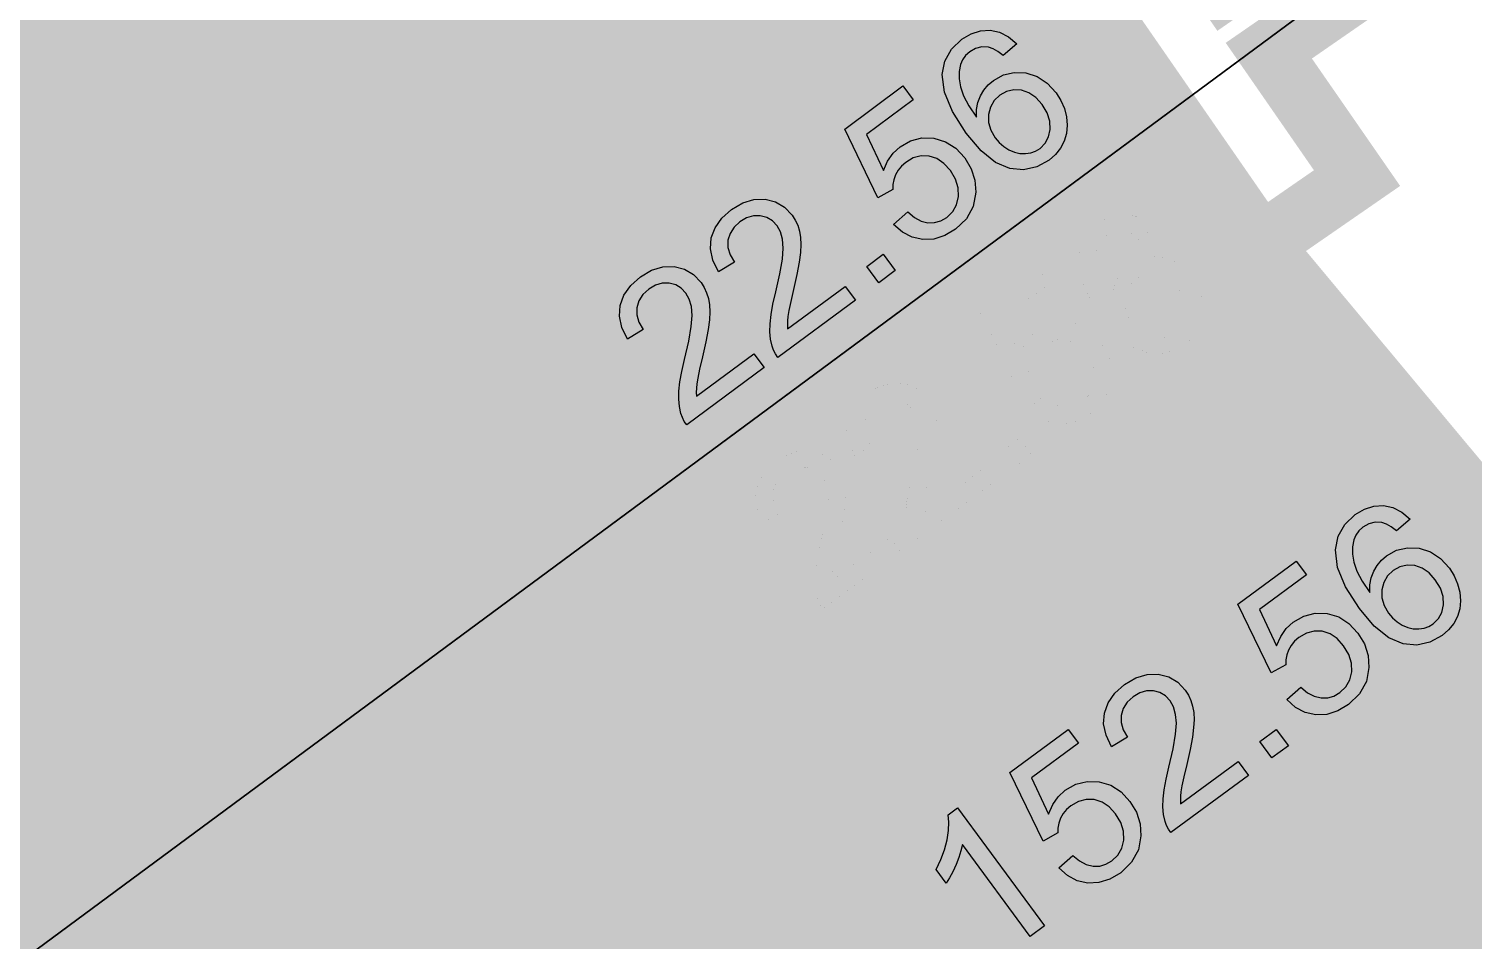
# Model space of a CAD drawing. Extents: x -5280327 to 29700, y -3925683 to 5564800.
# Drawn here: x 22260.2 to 22647.8, y 10196.8 to 10441.5 of the extents above; entities that cross this region are included whole.
import ezdxf

# ---------------------------------------------------------------- set-up
doc = ezdxf.new("R2010")
doc.units = 0
doc.linetypes.add('6', pattern=[2640.874023, 1320.437012, -1320.437012])
doc.layers.get('0').update_dxf_attribs({"linetype": 'CONTINUOUS'})
for name, color, linetype in [('31_PREDIOS_TOTAL', 7, 'CONTINUOUS'), ('LOTES', 7, 'CONTINUOUS'), ('textos', 7, 'CONTINUOUS')]:
    doc.layers.add(name, color=color, linetype=linetype)

msp = doc.modelspace()

# ---------------------------------------------------------------- linework, layer by layer
at = {"color": 7, "linetype": '6', "const_width": 10343.08}
msp.add_lwpolyline([(0, 29405.62), (24528.32, 0)], dxfattribs=at)
msp.add_lwpolyline([(0, 29405.62), (24528.32, 0)], dxfattribs=at)
at = {"color": 7}
msp.add_polyline3d([(22142.17, 10105.49, 66061.73), (22850.55, 10629.49, 66061.73)], dxfattribs=at)
at = {"layer": '31_PREDIOS_TOTAL', "color": 7, "const_width": 0.00153}
for points in [[(22561.85, 10388.04), (22558.22, 10384.9), (22558.22, 10384.9), (22556.81, 10385.99), (22555.51, 10386.73), (22554.32, 10387.13), (22554.32, 10387.13), (22552.51, 10387.21), (22550.81, 10386.81), (22549.23, 10385.92), (22549.23, 10385.92), (22548.13, 10384.93), (22547.3, 10383.79), (22546.75, 10382.49), (22546.75, 10382.49), (22546.37, 10380.63), (22546.37, 10378.63), (22546.74, 10376.48), (22546.74, 10376.48), (22547.59, 10374.09), (22549.02, 10371.4), (22551.03, 10368.38), (22551.03, 10368.38), (22551.08, 10370.42), (22551.43, 10372.31), (22552.11, 10374.07), (22552.11, 10374.07), (22553.06, 10375.65), (22554.21, 10377.04), (22555.58, 10378.23), (22555.58, 10378.23), (22558.27, 10379.72), (22561.16, 10380.4), (22564.27, 10380.25), (22564.27, 10380.25), (22567.32, 10379.29), (22570.04, 10377.5), (22572.43, 10374.91), (22572.43, 10374.91), (22573.71, 10372.87), (22574.65, 10370.72), (22575.23, 10368.45), (22575.23, 10368.45), (22575.42, 10366.18), (22575.22, 10364.01), (22574.6, 10361.95), (22574.6, 10361.95), (22573.6, 10360.05), (22572.24, 10358.35), (22570.53, 10356.85), (22570.53, 10356.85), (22567.21, 10355.01), (22563.71, 10354.25), (22560.02, 10354.58), (22560.02, 10354.58), (22556.19, 10356.2), (22552.29, 10359.36), (22548.3, 10364.04), (22548.3, 10364.04), (22544.58, 10369.85), (22542.44, 10375.1), (22541.85, 10379.8), (22541.85, 10379.8), (22542.56, 10383.43), (22544.31, 10386.58), (22547.11, 10389.28), (22547.11, 10389.28), (22549.61, 10390.77), (22552.15, 10391.57), (22554.74, 10391.7), (22554.74, 10391.7), (22557.27, 10391.14), (22559.64, 10389.93), (22561.85, 10388.04)], [(22528.81, 10339.58), (22532.61, 10342.93), (22532.61, 10342.93), (22534.39, 10341.44), (22536.18, 10340.47), (22538, 10340.02), (22538, 10340.02), (22539.79, 10340.06), (22541.48, 10340.54), (22543.07, 10341.46), (22543.07, 10341.46), (22544.66, 10343), (22545.72, 10344.87), (22546.24, 10347.06), (22546.24, 10347.06), (22546.16, 10349.41), (22545.43, 10351.75), (22544.04, 10354.07), (22544.04, 10354.07), (22542.32, 10355.97), (22540.41, 10357.25), (22538.32, 10357.92), (22538.32, 10357.92), (22536.17, 10357.97), (22534.08, 10357.41), (22532.04, 10356.23), (22532.04, 10356.23), (22530.91, 10355.24), (22529.99, 10354.13), (22529.3, 10352.89), (22529.3, 10352.89), (22528.83, 10351.58), (22528.58, 10350.26), (22528.56, 10348.94), (22524.59, 10346.73), (22515.67, 10365.16), (22531.33, 10376.74), (22534.06, 10373.04), (22521.5, 10363.75), (22526.06, 10354.03), (22526.06, 10354.03), (22527.17, 10356.55), (22528.67, 10358.68), (22530.55, 10360.41), (22530.55, 10360.41), (22533.39, 10362.02), (22536.41, 10362.78), (22539.62, 10362.7), (22539.62, 10362.7), (22542.74, 10361.78), (22545.49, 10360.03), (22547.89, 10357.45), (22547.89, 10357.45), (22549.62, 10354.53), (22550.62, 10351.45), (22550.86, 10348.22), (22550.86, 10348.22), (22550.17, 10344.42), (22548.36, 10341.11), (22545.42, 10338.28), (22545.42, 10338.28), (22542.54, 10336.56), (22539.6, 10335.63), (22536.63, 10335.5), (22536.63, 10335.5), (22533.76, 10336.13), (22531.15, 10337.49), (22528.81, 10339.58)], [(22556.1, 10362.79), (22557.16, 10361.55), (22558.39, 10360.49), (22559.78, 10359.6), (22559.78, 10359.6), (22561.25, 10358.95), (22562.72, 10358.61), (22564.21, 10358.57), (22564.21, 10358.57), (22565.63, 10358.81), (22566.94, 10359.28), (22568.11, 10359.98), (22568.11, 10359.98), (22569.51, 10361.35), (22570.42, 10363.05), (22570.86, 10365.07), (22570.86, 10365.07), (22570.75, 10367.27), (22570.01, 10369.5), (22568.65, 10371.75), (22568.65, 10371.75), (22566.96, 10373.63), (22565.11, 10374.91), (22563.11, 10375.6), (22563.11, 10375.6), (22561.07, 10375.71), (22559.15, 10375.26), (22557.33, 10374.24), (22557.33, 10374.24), (22555.83, 10372.81), (22554.81, 10371.08), (22554.28, 10369.07), (22554.28, 10369.07), (22554.29, 10366.94), (22554.89, 10364.85), (22556.1, 10362.79)], [(22515.79, 10322.94), (22518.54, 10319.23), (22497.73, 10303.83), (22497.73, 10303.83), (22497.08, 10304.77), (22496.57, 10305.78), (22496.19, 10306.85), (22496.19, 10306.85), (22495.79, 10308.73), (22495.6, 10310.75), (22495.64, 10312.92), (22495.64, 10312.92), (22495.91, 10315.36), (22496.42, 10318.2), (22497.17, 10321.43), (22497.17, 10321.43), (22498.29, 10326.3), (22498.96, 10330.23), (22499.18, 10333.23), (22499.18, 10333.23), (22498.99, 10335.58), (22498.44, 10337.58), (22497.54, 10339.22), (22497.54, 10339.22), (22496.28, 10340.53), (22494.78, 10341.42), (22493.03, 10341.88), (22493.03, 10341.88), (22491.18, 10341.86), (22489.36, 10341.33), (22487.58, 10340.29), (22487.58, 10340.29), (22485.98, 10338.82), (22484.9, 10337.16), (22484.35, 10335.31), (22484.35, 10335.31), (22484.35, 10333.36), (22484.93, 10331.39), (22486.08, 10329.41), (22481.81, 10326.88), (22481.81, 10326.88), (22480.31, 10330), (22479.67, 10333.01), (22479.87, 10335.93), (22479.87, 10335.93), (22480.89, 10338.69), (22482.7, 10341.23), (22485.3, 10343.55), (22485.3, 10343.55), (22488.31, 10345.35), (22491.33, 10346.28), (22494.33, 10346.34), (22494.33, 10346.34), (22497.13, 10345.62), (22499.55, 10344.2), (22501.58, 10342.07), (22501.58, 10342.07), (22502.42, 10340.75), (22503.08, 10339.32), (22503.55, 10337.78), (22503.55, 10337.78), (22503.84, 10336.08), (22503.93, 10334.16), (22503.83, 10332.04), (22503.83, 10332.04), (22503.49, 10329.45), (22502.87, 10326.13), (22501.97, 10322.09), (22501.97, 10322.09), (22501.21, 10318.84), (22500.7, 10316.42), (22500.43, 10314.82), (22500.43, 10314.82), (22500.33, 10313.67), (22500.3, 10312.57), (22500.35, 10311.52), (22515.79, 10322.94)], [(22524.86, 10323.9), (22521.6, 10328.3), (22526, 10331.56), (22529.26, 10327.15), (22524.86, 10323.9)], [(22491.33, 10304.85), (22494.08, 10301.13), (22473.27, 10285.74), (22473.27, 10285.74), (22472.62, 10286.68), (22472.11, 10287.68), (22471.73, 10288.75), (22471.73, 10288.75), (22471.32, 10290.63), (22471.14, 10292.66), (22471.18, 10294.83), (22471.18, 10294.83), (22471.45, 10297.26), (22471.96, 10300.1), (22472.71, 10303.33), (22472.71, 10303.33), (22473.83, 10308.2), (22474.5, 10312.14), (22474.71, 10315.14), (22474.71, 10315.14), (22474.52, 10317.49), (22473.98, 10319.48), (22473.08, 10321.12), (22473.08, 10321.12), (22471.82, 10322.44), (22470.32, 10323.32), (22468.57, 10323.78), (22468.57, 10323.78), (22466.71, 10323.77), (22464.89, 10323.24), (22463.11, 10322.19), (22463.11, 10322.19), (22461.51, 10320.72), (22460.44, 10319.06), (22459.89, 10317.21), (22459.89, 10317.21), (22459.88, 10315.26), (22460.46, 10313.3), (22461.62, 10311.32), (22457.35, 10308.79), (22457.35, 10308.79), (22455.85, 10311.9), (22455.2, 10314.92), (22455.4, 10317.83), (22455.4, 10317.83), (22456.43, 10320.59), (22458.23, 10323.13), (22460.83, 10325.45), (22460.83, 10325.45), (22463.85, 10327.25), (22466.86, 10328.19), (22469.87, 10328.25), (22469.87, 10328.25), (22472.67, 10327.52), (22475.09, 10326.1), (22477.11, 10323.97), (22477.11, 10323.97), (22477.96, 10322.66), (22478.61, 10321.23), (22479.09, 10319.69), (22479.09, 10319.69), (22479.38, 10317.98), (22479.47, 10316.07), (22479.37, 10313.94), (22479.37, 10313.94), (22479.03, 10311.35), (22478.41, 10308.03), (22477.51, 10303.99), (22477.51, 10303.99), (22476.75, 10300.74), (22476.24, 10298.32), (22475.97, 10296.72), (22475.97, 10296.72), (22475.86, 10295.57), (22475.84, 10294.47), (22475.89, 10293.42), (22491.33, 10304.85)]]:
    msp.add_lwpolyline(points, dxfattribs=at)
at = {"layer": '31_PREDIOS_TOTAL', "color": 7}
for points in [[(22525.31, 10437.44, 33030.86), (22521.69, 10434.29, 33030.86), (22521.69, 10434.29, 33030.86), (22520.28, 10435.38, 33030.86), (22518.97, 10436.12, 33030.86), (22517.78, 10436.52, 33030.86), (22517.78, 10436.52, 33030.86), (22515.97, 10436.6, 33030.86), (22514.28, 10436.2, 33030.86), (22512.69, 10435.31, 33030.86), (22512.69, 10435.31, 33030.86), (22511.59, 10434.32, 33030.86), (22510.77, 10433.18, 33030.86), (22510.21, 10431.88, 33030.86), (22510.21, 10431.88, 33030.86), (22509.84, 10430.02, 33030.86), (22509.84, 10428.02, 33030.86), (22510.21, 10425.87, 33030.86), (22510.21, 10425.87, 33030.86), (22511.06, 10423.49, 33030.86), (22512.49, 10420.79, 33030.86), (22514.5, 10417.78, 33030.86), (22514.5, 10417.78, 33030.86), (22514.54, 10419.81, 33030.86), (22514.9, 10421.71, 33030.86), (22515.58, 10423.46, 33030.86), (22515.58, 10423.46, 33030.86), (22516.52, 10425.04, 33030.86), (22517.68, 10426.43, 33030.86), (22519.05, 10427.62, 33030.86), (22519.05, 10427.62, 33030.86), (22521.73, 10429.12, 33030.86), (22524.63, 10429.79, 33030.86), (22527.73, 10429.64, 33030.86), (22527.73, 10429.64, 33030.86), (22530.78, 10428.68, 33030.86), (22533.5, 10426.9, 33030.86), (22535.89, 10424.3, 33030.86), (22535.89, 10424.3, 33030.86), (22537.18, 10422.26, 33030.86), (22538.11, 10420.11, 33030.86), (22538.69, 10417.84, 33030.86), (22538.69, 10417.84, 33030.86), (22538.89, 10415.57, 33030.86), (22538.68, 10413.4, 33030.86), (22538.06, 10411.35, 33030.86), (22538.06, 10411.35, 33030.86), (22537.06, 10409.44, 33030.86), (22535.71, 10407.74, 33030.86), (22533.99, 10406.24, 33030.86), (22533.99, 10406.24, 33030.86), (22530.68, 10404.4, 33030.86), (22527.17, 10403.64, 33030.86), (22523.48, 10403.97, 33030.86), (22523.48, 10403.97, 33030.86), (22519.66, 10405.6, 33030.86), (22515.75, 10408.75, 33030.86), (22511.77, 10413.43, 33030.86), (22511.77, 10413.43, 33030.86), (22508.05, 10419.24, 33030.86), (22505.9, 10424.49, 33030.86), (22505.32, 10429.2, 33030.86), (22505.32, 10429.2, 33030.86), (22506.02, 10432.82, 33030.86), (22507.78, 10435.98, 33030.86), (22510.58, 10438.67, 33030.86), (22510.58, 10438.67, 33030.86), (22513.07, 10440.16, 33030.86), (22515.62, 10440.96, 33030.86), (22518.21, 10441.09, 33030.86), (22518.21, 10441.09, 33030.86), (22520.73, 10440.54, 33030.86), (22523.1, 10439.32, 33030.86), (22525.31, 10437.44, 33030.86)], [(22492.27, 10388.97, 33030.86), (22496.08, 10392.32, 33030.86), (22496.08, 10392.32, 33030.86), (22497.85, 10390.83, 33030.86), (22499.65, 10389.86, 33030.86), (22501.47, 10389.41, 33030.86), (22501.47, 10389.41, 33030.86), (22503.25, 10389.45, 33030.86), (22504.94, 10389.93, 33030.86), (22506.53, 10390.85, 33030.86), (22506.53, 10390.85, 33030.86), (22508.13, 10392.39, 33030.86), (22509.18, 10394.26, 33030.86), (22509.7, 10396.45, 33030.86), (22509.7, 10396.45, 33030.86), (22509.63, 10398.8, 33030.86), (22508.89, 10401.14, 33030.86), (22507.51, 10403.46, 33030.86), (22507.51, 10403.46, 33030.86), (22505.78, 10405.36, 33030.86), (22503.88, 10406.64, 33030.86), (22501.79, 10407.31, 33030.86), (22501.79, 10407.31, 33030.86), (22499.63, 10407.36, 33030.86), (22497.54, 10406.8, 33030.86), (22495.51, 10405.62, 33030.86), (22495.51, 10405.62, 33030.86), (22494.37, 10404.64, 33030.86), (22493.46, 10403.52, 33030.86), (22492.76, 10402.28, 33030.86), (22492.76, 10402.28, 33030.86), (22492.29, 10400.97, 33030.86), (22492.05, 10399.65, 33030.86), (22492.03, 10398.33, 33030.86), (22488.05, 10396.12, 33030.86), (22479.14, 10414.55, 33030.86), (22494.79, 10426.13, 33030.86), (22497.53, 10422.43, 33030.86), (22484.96, 10413.14, 33030.86), (22489.52, 10403.42, 33030.86), (22489.52, 10403.42, 33030.86), (22490.63, 10405.94, 33030.86), (22492.13, 10408.07, 33030.86), (22494.01, 10409.8, 33030.86), (22494.01, 10409.8, 33030.86), (22496.85, 10411.41, 33030.86), (22499.88, 10412.17, 33030.86), (22503.08, 10412.09, 33030.86), (22503.08, 10412.09, 33030.86), (22506.2, 10411.17, 33030.86), (22508.96, 10409.42, 33030.86), (22511.35, 10406.84, 33030.86), (22511.35, 10406.84, 33030.86), (22513.09, 10403.92, 33030.86), (22514.08, 10400.84, 33030.86), (22514.33, 10397.61, 33030.86), (22514.33, 10397.61, 33030.86), (22513.63, 10393.81, 33030.86), (22511.82, 10390.5, 33030.86), (22508.89, 10387.67, 33030.86), (22508.89, 10387.67, 33030.86), (22506, 10385.95, 33030.86), (22503.07, 10385.02, 33030.86), (22500.09, 10384.89, 33030.86), (22500.09, 10384.89, 33030.86), (22497.23, 10385.52, 33030.86), (22494.62, 10386.88, 33030.86), (22492.27, 10388.97, 33030.86)], [(22519.56, 10412.18, 33030.86), (22520.63, 10410.94, 33030.86), (22521.85, 10409.88, 33030.86), (22523.24, 10408.99, 33030.86), (22523.24, 10408.99, 33030.86), (22524.71, 10408.34, 33030.86), (22526.19, 10408, 33030.86), (22527.67, 10407.96, 33030.86), (22527.67, 10407.96, 33030.86), (22529.1, 10408.2, 33030.86), (22530.4, 10408.67, 33030.86), (22531.58, 10409.37, 33030.86), (22531.58, 10409.37, 33030.86), (22532.97, 10410.75, 33030.86), (22533.89, 10412.44, 33030.86), (22534.33, 10414.46, 33030.86), (22534.33, 10414.46, 33030.86), (22534.21, 10416.66, 33030.86), (22533.48, 10418.89, 33030.86), (22532.12, 10421.14, 33030.86), (22532.12, 10421.14, 33030.86), (22530.43, 10423.02, 33030.86), (22528.58, 10424.3, 33030.86), (22526.57, 10424.99, 33030.86), (22526.57, 10424.99, 33030.86), (22524.54, 10425.11, 33030.86), (22522.61, 10424.65, 33030.86), (22520.8, 10423.63, 33030.86), (22520.8, 10423.63, 33030.86), (22519.3, 10422.2, 33030.86), (22518.28, 10420.47, 33030.86), (22517.74, 10418.46, 33030.86), (22517.74, 10418.46, 33030.86), (22517.75, 10416.33, 33030.86), (22518.36, 10414.24, 33030.86), (22519.56, 10412.18, 33030.86)], [(22479.26, 10372.33, 33030.86), (22482.01, 10368.62, 33030.86), (22461.19, 10353.22, 33030.86), (22461.19, 10353.22, 33030.86), (22460.55, 10354.17, 33030.86), (22460.03, 10355.17, 33030.86), (22459.66, 10356.24, 33030.86), (22459.66, 10356.24, 33030.86), (22459.25, 10358.12, 33030.86), (22459.07, 10360.15, 33030.86), (22459.11, 10362.31, 33030.86), (22459.11, 10362.31, 33030.86), (22459.38, 10364.75, 33030.86), (22459.89, 10367.59, 33030.86), (22460.64, 10370.82, 33030.86), (22460.64, 10370.82, 33030.86), (22461.76, 10375.69, 33030.86), (22462.43, 10379.63, 33030.86), (22462.64, 10382.62, 33030.86), (22462.64, 10382.62, 33030.86), (22462.45, 10384.97, 33030.86), (22461.91, 10386.97, 33030.86), (22461.01, 10388.61, 33030.86), (22461.01, 10388.61, 33030.86), (22459.75, 10389.92, 33030.86), (22458.25, 10390.81, 33030.86), (22456.5, 10391.27, 33030.86), (22456.5, 10391.27, 33030.86), (22454.64, 10391.25, 33030.86), (22452.82, 10390.72, 33030.86), (22451.04, 10389.68, 33030.86), (22451.04, 10389.68, 33030.86), (22449.44, 10388.21, 33030.86), (22448.37, 10386.55, 33030.86), (22447.81, 10384.7, 33030.86), (22447.81, 10384.7, 33030.86), (22447.81, 10382.75, 33030.86), (22448.39, 10380.78, 33030.86), (22449.55, 10378.8, 33030.86), (22445.27, 10376.27, 33030.86), (22445.27, 10376.27, 33030.86), (22443.78, 10379.39, 33030.86), (22443.13, 10382.4, 33030.86), (22443.33, 10385.32, 33030.86), (22443.33, 10385.32, 33030.86), (22444.35, 10388.08, 33030.86), (22446.16, 10390.62, 33030.86), (22448.76, 10392.94, 33030.86), (22448.76, 10392.94, 33030.86), (22451.78, 10394.74, 33030.86), (22454.79, 10395.67, 33030.86), (22457.79, 10395.74, 33030.86), (22457.79, 10395.74, 33030.86), (22460.6, 10395.01, 33030.86), (22463.02, 10393.59, 33030.86), (22465.04, 10391.46, 33030.86), (22465.04, 10391.46, 33030.86), (22465.88, 10390.14, 33030.86), (22466.54, 10388.72, 33030.86), (22467.02, 10387.17, 33030.86), (22467.02, 10387.17, 33030.86), (22467.31, 10385.47, 33030.86), (22467.4, 10383.56, 33030.86), (22467.3, 10381.43, 33030.86), (22467.3, 10381.43, 33030.86), (22466.96, 10378.84, 33030.86), (22466.34, 10375.52, 33030.86), (22465.43, 10371.48, 33030.86), (22465.43, 10371.48, 33030.86), (22464.68, 10368.23, 33030.86), (22464.17, 10365.81, 33030.86), (22463.9, 10364.21, 33030.86), (22463.9, 10364.21, 33030.86), (22463.79, 10363.06, 33030.86), (22463.76, 10361.96, 33030.86), (22463.81, 10360.91, 33030.86), (22479.26, 10372.33, 33030.86)], [(22454.79, 10354.24, 33030.86), (22457.54, 10350.52, 33030.86), (22436.73, 10335.13, 33030.86), (22436.73, 10335.13, 33030.86), (22436.08, 10336.07, 33030.86), (22435.57, 10337.08, 33030.86), (22435.2, 10338.15, 33030.86), (22435.2, 10338.15, 33030.86), (22434.79, 10340.03, 33030.86), (22434.6, 10342.05, 33030.86), (22434.64, 10344.22, 33030.86), (22434.64, 10344.22, 33030.86), (22434.91, 10346.65, 33030.86), (22435.42, 10349.49, 33030.86), (22436.17, 10352.73, 33030.86), (22436.17, 10352.73, 33030.86), (22437.29, 10357.6, 33030.86), (22437.96, 10361.53, 33030.86), (22438.18, 10364.53, 33030.86), (22438.18, 10364.53, 33030.86), (22437.99, 10366.88, 33030.86), (22437.44, 10368.87, 33030.86), (22436.54, 10370.51, 33030.86), (22436.54, 10370.51, 33030.86), (22435.29, 10371.83, 33030.86), (22433.78, 10372.72, 33030.86), (22432.03, 10373.17, 33030.86), (22432.03, 10373.17, 33030.86), (22430.18, 10373.16, 33030.86), (22428.36, 10372.63, 33030.86), (22426.58, 10371.58, 33030.86), (22426.58, 10371.58, 33030.86), (22424.98, 10370.11, 33030.86), (22423.9, 10368.45, 33030.86), (22423.35, 10366.6, 33030.86), (22423.35, 10366.6, 33030.86), (22423.35, 10364.65, 33030.86), (22423.93, 10362.69, 33030.86), (22425.09, 10360.71, 33030.86), (22420.81, 10358.18, 33030.86), (22420.81, 10358.18, 33030.86), (22419.31, 10361.29, 33030.86), (22418.67, 10364.31, 33030.86), (22418.87, 10367.22, 33030.86), (22418.87, 10367.22, 33030.86), (22419.89, 10369.98, 33030.86), (22421.7, 10372.52, 33030.86), (22424.3, 10374.85, 33030.86), (22424.3, 10374.85, 33030.86), (22427.32, 10376.65, 33030.86), (22430.33, 10377.58, 33030.86), (22433.33, 10377.64, 33030.86), (22433.33, 10377.64, 33030.86), (22436.14, 10376.92, 33030.86), (22438.55, 10375.49, 33030.86), (22440.58, 10373.36, 33030.86), (22440.58, 10373.36, 33030.86), (22441.42, 10372.05, 33030.86), (22442.08, 10370.62, 33030.86), (22442.55, 10369.08, 33030.86), (22442.55, 10369.08, 33030.86), (22442.84, 10367.37, 33030.86), (22442.93, 10365.46, 33030.86), (22442.83, 10363.33, 33030.86), (22442.83, 10363.33, 33030.86), (22442.49, 10360.74, 33030.86), (22441.87, 10357.42, 33030.86), (22440.97, 10353.38, 33030.86), (22440.97, 10353.38, 33030.86), (22440.21, 10350.13, 33030.86), (22439.7, 10347.71, 33030.86), (22439.43, 10346.12, 33030.86), (22439.43, 10346.12, 33030.86), (22439.33, 10344.96, 33030.86), (22439.3, 10343.86, 33030.86), (22439.35, 10342.81, 33030.86), (22454.79, 10354.24, 33030.86)], [(22488.32, 10373.29, 33030.86), (22485.06, 10377.69, 33030.86), (22489.47, 10380.95, 33030.86), (22492.72, 10376.55, 33030.86), (22488.32, 10373.29, 33030.86)], [(22630.88, 10309.8, 33030.86), (22627.25, 10306.66, 33030.86), (22627.25, 10306.66, 33030.86), (22625.84, 10307.75, 33030.86), (22624.54, 10308.5, 33030.86), (22623.35, 10308.89, 33030.86), (22623.35, 10308.89, 33030.86), (22621.54, 10308.98, 33030.86), (22619.85, 10308.58, 33030.86), (22618.26, 10307.69, 33030.86), (22618.26, 10307.69, 33030.86), (22617.16, 10306.71, 33030.86), (22616.33, 10305.56, 33030.86), (22615.77, 10304.27, 33030.86), (22615.77, 10304.27, 33030.86), (22615.4, 10302.4, 33030.86), (22615.4, 10300.4, 33030.86), (22615.77, 10298.25, 33030.86), (22615.77, 10298.25, 33030.86), (22616.61, 10295.87, 33030.86), (22618.04, 10293.17, 33030.86), (22620.05, 10290.15, 33030.86), (22620.05, 10290.15, 33030.86), (22620.09, 10292.19, 33030.86), (22620.45, 10294.08, 33030.86), (22621.13, 10295.84, 33030.86), (22621.13, 10295.84, 33030.86), (22622.08, 10297.42, 33030.86), (22623.24, 10298.8, 33030.86), (22624.61, 10299.99, 33030.86), (22624.61, 10299.99, 33030.86), (22627.29, 10301.49, 33030.86), (22630.19, 10302.16, 33030.86), (22633.3, 10302.01, 33030.86), (22633.3, 10302.01, 33030.86), (22636.35, 10301.04, 33030.86), (22639.06, 10299.25, 33030.86), (22641.45, 10296.65, 33030.86), (22641.45, 10296.65, 33030.86), (22642.73, 10294.62, 33030.86), (22643.66, 10292.47, 33030.86), (22644.24, 10290.2, 33030.86), (22644.24, 10290.2, 33030.86), (22644.44, 10287.92, 33030.86), (22644.23, 10285.76, 33030.86), (22643.61, 10283.7, 33030.86), (22643.61, 10283.7, 33030.86), (22642.6, 10281.8, 33030.86), (22641.25, 10280.1, 33030.86), (22639.53, 10278.6, 33030.86), (22639.53, 10278.6, 33030.86), (22636.22, 10276.76, 33030.86), (22632.71, 10276.01, 33030.86), (22629.02, 10276.34, 33030.86), (22629.02, 10276.34, 33030.86), (22625.2, 10277.97, 33030.86), (22621.29, 10281.13, 33030.86), (22617.31, 10285.81, 33030.86), (22617.31, 10285.81, 33030.86), (22613.6, 10291.62, 33030.86), (22611.46, 10296.88, 33030.86), (22610.88, 10301.58, 33030.86), (22610.88, 10301.58, 33030.86), (22611.59, 10305.21, 33030.86), (22613.34, 10308.36, 33030.86), (22616.15, 10311.05, 33030.86), (22616.15, 10311.05, 33030.86), (22618.65, 10312.54, 33030.86), (22621.19, 10313.34, 33030.86), (22623.78, 10313.46, 33030.86), (22623.78, 10313.46, 33030.86), (22626.31, 10312.91, 33030.86), (22628.67, 10311.69, 33030.86), (22630.88, 10309.8, 33030.86)], [(22597.79, 10261.37, 33030.86), (22601.6, 10264.71, 33030.86), (22601.6, 10264.71, 33030.86), (22603.38, 10263.22, 33030.86), (22605.17, 10262.25, 33030.86), (22606.99, 10261.8, 33030.86), (22606.99, 10261.8, 33030.86), (22608.78, 10261.84, 33030.86), (22610.46, 10262.31, 33030.86), (22612.06, 10263.24, 33030.86), (22612.06, 10263.24, 33030.86), (22613.65, 10264.77, 33030.86), (22614.71, 10266.64, 33030.86), (22615.23, 10268.83, 33030.86), (22615.23, 10268.83, 33030.86), (22615.16, 10271.18, 33030.86), (22614.43, 10273.52, 33030.86), (22613.04, 10275.85, 33030.86), (22613.04, 10275.85, 33030.86), (22611.32, 10277.75, 33030.86), (22609.42, 10279.03, 33030.86), (22607.33, 10279.7, 33030.86), (22607.33, 10279.7, 33030.86), (22605.18, 10279.75, 33030.86), (22603.08, 10279.19, 33030.86), (22601.05, 10278.02, 33030.86), (22601.05, 10278.02, 33030.86), (22599.91, 10277.03, 33030.86), (22598.99, 10275.92, 33030.86), (22598.3, 10274.68, 33030.86), (22598.3, 10274.68, 33030.86), (22597.83, 10273.37, 33030.86), (22597.58, 10272.05, 33030.86), (22597.56, 10270.73, 33030.86), (22593.58, 10268.52, 33030.86), (22584.68, 10286.96, 33030.86), (22600.35, 10298.53, 33030.86), (22603.08, 10294.83, 33030.86), (22590.51, 10285.55, 33030.86), (22595.06, 10275.82, 33030.86), (22595.06, 10275.82, 33030.86), (22596.17, 10278.34, 33030.86), (22597.67, 10280.47, 33030.86), (22599.56, 10282.2, 33030.86), (22599.56, 10282.2, 33030.86), (22602.4, 10283.8, 33030.86), (22605.42, 10284.57, 33030.86), (22608.63, 10284.48, 33030.86), (22608.63, 10284.48, 33030.86), (22611.75, 10283.56, 33030.86), (22614.5, 10281.8, 33030.86), (22616.89, 10279.22, 33030.86), (22616.89, 10279.22, 33030.86), (22618.63, 10276.3, 33030.86), (22619.61, 10273.22, 33030.86), (22619.86, 10269.99, 33030.86), (22619.86, 10269.99, 33030.86), (22619.16, 10266.19, 33030.86), (22617.34, 10262.88, 33030.86), (22614.41, 10260.05, 33030.86), (22614.41, 10260.05, 33030.86), (22611.52, 10258.34, 33030.86), (22608.59, 10257.41, 33030.86), (22605.61, 10257.28, 33030.86), (22605.61, 10257.28, 33030.86), (22602.75, 10257.91, 33030.86), (22600.14, 10259.28, 33030.86), (22597.79, 10261.37, 33030.86)], [(22625.11, 10284.56, 33030.86), (22626.17, 10283.31, 33030.86), (22627.4, 10282.25, 33030.86), (22628.78, 10281.36, 33030.86), (22628.78, 10281.36, 33030.86), (22630.25, 10280.71, 33030.86), (22631.73, 10280.37, 33030.86), (22633.21, 10280.33, 33030.86), (22633.21, 10280.33, 33030.86), (22634.64, 10280.56, 33030.86), (22635.94, 10281.03, 33030.86), (22637.12, 10281.74, 33030.86), (22637.12, 10281.74, 33030.86), (22638.52, 10283.11, 33030.86), (22639.43, 10284.8, 33030.86), (22639.87, 10286.82, 33030.86), (22639.87, 10286.82, 33030.86), (22639.76, 10289.02, 33030.86), (22639.03, 10291.25, 33030.86), (22637.67, 10293.5, 33030.86), (22637.67, 10293.5, 33030.86), (22635.98, 10295.38, 33030.86), (22634.13, 10296.67, 33030.86), (22632.13, 10297.36, 33030.86), (22632.13, 10297.36, 33030.86), (22630.1, 10297.47, 33030.86), (22628.17, 10297.02, 33030.86), (22626.36, 10296, 33030.86), (22626.36, 10296, 33030.86), (22624.85, 10294.57, 33030.86), (22623.83, 10292.85, 33030.86), (22623.29, 10290.84, 33030.86), (22623.29, 10290.84, 33030.86), (22623.3, 10288.71, 33030.86), (22623.91, 10286.61, 33030.86), (22625.11, 10284.56, 33030.86)], [(22584.76, 10244.75, 33030.86), (22587.51, 10241.03, 33030.86), (22566.68, 10225.65, 33030.86), (22566.68, 10225.65, 33030.86), (22566.03, 10226.59, 33030.86), (22565.52, 10227.6, 33030.86), (22565.15, 10228.67, 33030.86), (22565.15, 10228.67, 33030.86), (22564.74, 10230.55, 33030.86), (22564.56, 10232.58, 33030.86), (22564.6, 10234.74, 33030.86), (22564.6, 10234.74, 33030.86), (22564.88, 10237.18, 33030.86), (22565.39, 10240.02, 33030.86), (22566.14, 10243.25, 33030.86), (22566.14, 10243.25, 33030.86), (22567.27, 10248.12, 33030.86), (22567.94, 10252.05, 33030.86), (22568.16, 10255.05, 33030.86), (22568.16, 10255.05, 33030.86), (22567.97, 10257.4, 33030.86), (22567.43, 10259.4, 33030.86), (22566.53, 10261.04, 33030.86), (22566.53, 10261.04, 33030.86), (22565.27, 10262.36, 33030.86), (22563.77, 10263.24, 33030.86), (22562.02, 10263.7, 33030.86), (22562.02, 10263.7, 33030.86), (22560.17, 10263.69, 33030.86), (22558.35, 10263.16, 33030.86), (22556.57, 10262.12, 33030.86), (22556.57, 10262.12, 33030.86), (22554.96, 10260.65, 33030.86), (22553.89, 10258.99, 33030.86), (22553.33, 10257.14, 33030.86), (22553.33, 10257.14, 33030.86), (22553.33, 10255.19, 33030.86), (22553.91, 10253.22, 33030.86), (22555.06, 10251.24, 33030.86), (22550.78, 10248.72, 33030.86), (22550.78, 10248.72, 33030.86), (22549.29, 10251.83, 33030.86), (22548.65, 10254.85, 33030.86), (22548.85, 10257.77, 33030.86), (22548.85, 10257.77, 33030.86), (22549.88, 10260.52, 33030.86), (22551.69, 10263.06, 33030.86), (22554.29, 10265.38, 33030.86), (22554.29, 10265.38, 33030.86), (22557.31, 10267.18, 33030.86), (22560.32, 10268.11, 33030.86), (22563.32, 10268.17, 33030.86), (22563.32, 10268.17, 33030.86), (22566.13, 10267.44, 33030.86), (22568.54, 10266.01, 33030.86), (22570.57, 10263.89, 33030.86), (22570.57, 10263.89, 33030.86), (22571.41, 10262.57, 33030.86), (22572.06, 10261.14, 33030.86), (22572.54, 10259.6, 33030.86), (22572.54, 10259.6, 33030.86), (22572.83, 10257.89, 33030.86), (22572.92, 10255.98, 33030.86), (22572.81, 10253.85, 33030.86), (22572.81, 10253.85, 33030.86), (22572.47, 10251.26, 33030.86), (22571.84, 10247.95, 33030.86), (22570.94, 10243.9, 33030.86), (22570.94, 10243.9, 33030.86), (22570.18, 10240.66, 33030.86), (22569.67, 10238.23, 33030.86), (22569.4, 10236.64, 33030.86), (22569.4, 10236.64, 33030.86), (22569.29, 10235.48, 33030.86), (22569.26, 10234.38, 33030.86), (22569.31, 10233.34, 33030.86), (22584.76, 10244.75, 33030.86)], [(22536.6, 10216.2, 33030.86), (22540.41, 10219.54, 33030.86), (22540.41, 10219.54, 33030.86), (22542.18, 10218.05, 33030.86), (22543.98, 10217.08, 33030.86), (22545.8, 10216.63, 33030.86), (22545.8, 10216.63, 33030.86), (22547.58, 10216.66, 33030.86), (22549.27, 10217.14, 33030.86), (22550.87, 10218.06, 33030.86), (22550.87, 10218.06, 33030.86), (22552.46, 10219.6, 33030.86), (22553.52, 10221.47, 33030.86), (22554.04, 10223.66, 33030.86), (22554.04, 10223.66, 33030.86), (22553.97, 10226.01, 33030.86), (22553.24, 10228.35, 33030.86), (22551.85, 10230.68, 33030.86), (22551.85, 10230.68, 33030.86), (22550.13, 10232.57, 33030.86), (22548.22, 10233.86, 33030.86), (22546.14, 10234.53, 33030.86), (22546.14, 10234.53, 33030.86), (22543.98, 10234.58, 33030.86), (22541.89, 10234.02, 33030.86), (22539.85, 10232.84, 33030.86), (22539.85, 10232.84, 33030.86), (22538.72, 10231.86, 33030.86), (22537.8, 10230.75, 33030.86), (22537.11, 10229.5, 33030.86), (22537.11, 10229.5, 33030.86), (22536.63, 10228.19, 33030.86), (22536.39, 10226.88, 33030.86), (22536.37, 10225.56, 33030.86), (22532.39, 10223.35, 33030.86), (22523.49, 10241.79, 33030.86), (22539.16, 10253.35, 33030.86), (22541.89, 10249.66, 33030.86), (22529.32, 10240.37, 33030.86), (22533.87, 10230.65, 33030.86), (22533.87, 10230.65, 33030.86), (22534.98, 10233.17, 33030.86), (22536.48, 10235.29, 33030.86), (22538.36, 10237.02, 33030.86), (22538.36, 10237.02, 33030.86), (22541.21, 10238.63, 33030.86), (22544.23, 10239.39, 33030.86), (22547.44, 10239.31, 33030.86), (22547.44, 10239.31, 33030.86), (22550.55, 10238.38, 33030.86), (22553.31, 10236.63, 33030.86), (22555.7, 10234.05, 33030.86), (22555.7, 10234.05, 33030.86), (22557.43, 10231.12, 33030.86), (22558.42, 10228.04, 33030.86), (22558.67, 10224.82, 33030.86), (22558.67, 10224.82, 33030.86), (22557.97, 10221.02, 33030.86), (22556.15, 10217.71, 33030.86), (22553.22, 10214.88, 33030.86), (22553.22, 10214.88, 33030.86), (22550.33, 10213.16, 33030.86), (22547.4, 10212.24, 33030.86), (22544.42, 10212.11, 33030.86), (22544.42, 10212.11, 33030.86), (22541.55, 10212.74, 33030.86), (22538.95, 10214.1, 33030.86), (22536.6, 10216.2, 33030.86)], [(22593.83, 10245.69, 33030.86), (22590.58, 10250.1, 33030.86), (22594.98, 10253.35, 33030.86), (22598.23, 10248.95, 33030.86), (22593.83, 10245.69, 33030.86)], [(22532.79, 10200.63, 33030.86), (22528.92, 10197.77, 33030.86), (22510.72, 10222.43, 33030.86), (22510.72, 10222.43, 33030.86), (22510.35, 10220.78, 33030.86), (22509.78, 10218.99, 33030.86), (22509.02, 10217.06, 33030.86), (22509.02, 10217.06, 33030.86), (22508.16, 10215.16, 33030.86), (22507.3, 10213.5, 33030.86), (22506.42, 10212.05, 33030.86), (22503.66, 10215.79, 33030.86), (22503.66, 10215.79, 33030.86), (22504.93, 10218.41, 33030.86), (22505.91, 10221.04, 33030.86), (22506.61, 10223.68, 33030.86), (22506.61, 10223.68, 33030.86), (22507.01, 10226.19, 33030.86), (22507.12, 10228.44, 33030.86), (22506.94, 10230.43, 33030.86), (22509.43, 10232.27, 33030.86), (22532.79, 10200.63, 33030.86)]]:
    msp.add_polyline3d(points, dxfattribs=at)
at = {"layer": 'LOTES', "color": 7}
msp.add_lwpolyline([(22852.9, 10631.23), (22820.54, 10715.27), (22686.79, 11112.61), (22334.38, 10762.19), (21996.07, 10433.28), (21957.34, 10395.75), (22142.17, 10105.49), (22852.9, 10631.23)], dxfattribs=at)
for points in [[(21957.34, 10395.75, 33030.86), (22142.17, 10105.49, 33030.86), (22852.51, 10630.94, 33030.86)], [(22852.9, 10631.23, 33030.86), (22142.17, 10105.49, 33030.86)], [(22935.43, 10351.26, 33030.86), (22937.37, 10412.64, 33030.86), (22852.51, 10630.94, 33030.86), (22142.17, 10105.49, 33030.86), (22289.78, 9873.67, 33030.86), (22935.43, 10351.26, 33030.86)]]:
    msp.add_polyline3d(points, dxfattribs=at)
at = {"layer": 'textos', "color": 7, "const_width": 16.63}
for points in [[(22532.73, 10467.14), (22596.69, 10511.41), (22609.14, 10493.42), (22571.16, 10467.13), (22581.28, 10452.51), (22613.72, 10474.96), (22625.42, 10458.06), (22592.98, 10435.61), (22616.66, 10401.4), (22590.67, 10383.42), (22532.73, 10467.14)], [(22479.26, 10364.76), (22513.06, 10388.16), (22525.51, 10370.17), (22491.71, 10346.77), (22479.26, 10364.76)], [(22362.41, 10315.14), (22418.66, 10354.07), (22428.07, 10340.48), (22419.04, 10288.12), (22451.53, 10310.61), (22462.52, 10294.73), (22402.1, 10252.91), (22391.66, 10267.99), (22400.12, 10317.76), (22373.39, 10299.27), (22362.41, 10315.14)], [(22239.93, 10264.51), (22273.97, 10288.06), (22322.36, 10246.21), (22300.18, 10306.2), (22334.1, 10329.68), (22392.04, 10245.96), (22370.91, 10231.33), (22326.73, 10295.18), (22354.52, 10219.99), (22335.39, 10206.75), (22274.87, 10259.3), (22319.06, 10195.45), (22297.87, 10180.78), (22239.93, 10264.51)]]:
    msp.add_lwpolyline(points, dxfattribs=at)

doc.saveas('drawing.dxf')
